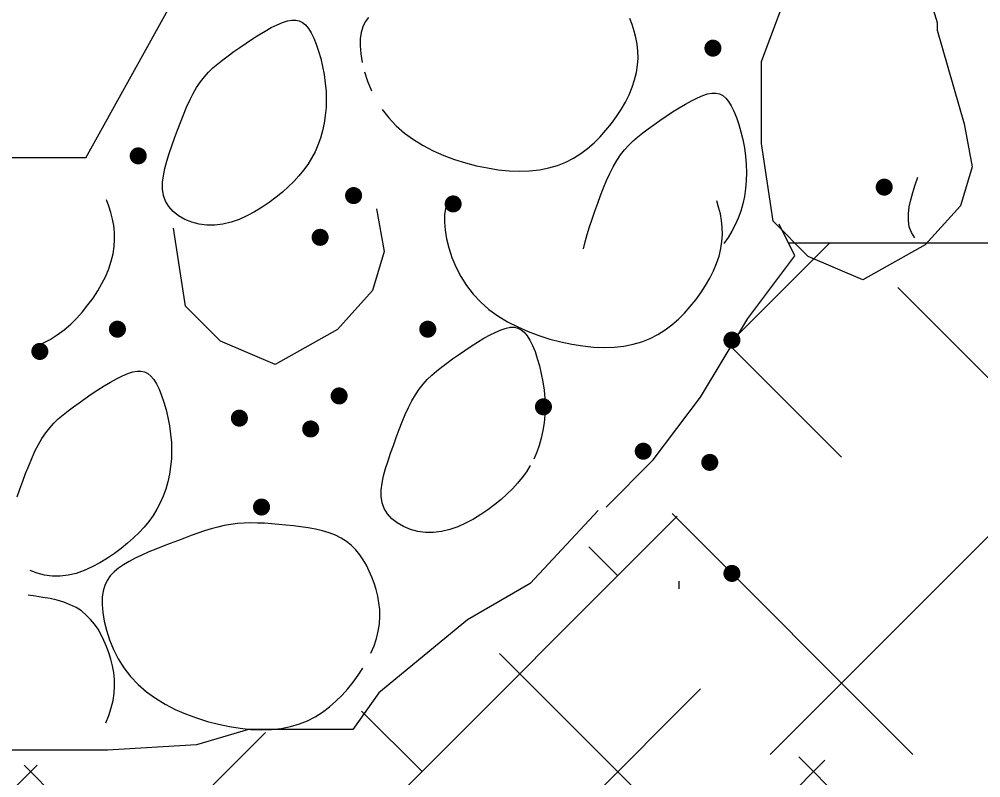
# Model space of a CAD drawing. Extents: x -6361 to -6309, y 575 to 701.
# Drawn here: x -6332.582 to -6331.453, y 652.994 to 653.884 of the extents above; entities that cross this region are included whole.
import ezdxf

# ---------------------------------------------------------------- set-up
doc = ezdxf.new("R2010")
doc.units = 0
doc.header["$MEASUREMENT"] = 0
doc.layers.get('0').update_dxf_attribs({"linetype": 'CONTINUOUS'})
doc.layers.get('DEFPOINTS').update_dxf_attribs({"linetype": 'CONTINUOUS'})
doc.layers.add('04', color=1, linetype='CONTINUOUS')
doc.layers.add('HACTH', color=8, linetype='CONTINUOUS')
doc.dimstyles.new('OH', dxfattribs={"dimtxt": 0.12, "dimasz": 0.1, "dimexe": 0.09, "dimexo": 0.06, "dimgap": 0.1, "dimtad": 0, "dimzin": 0, "dimdsep": 46, "dimtxsty": 'Standard', "dimblk1": 'DOTSMALL', "dimblk2": 'DOTSMALL', "dimsah": 1, "dimcen": 0.09, "dimse1": 1, "dimse2": 1, "dimclrd": 8, "dimclre": 8, "dimclrt": 4, "dimadec": 0, "dimazin": 0, "dimtfac": 1, "dimtix": 1, "dimtofl": 0, "dimtmove": 2, "dimatfit": 3, "dimldrblk": 'DOTSMALL', "dimfxl": 1, "dimtolj": 1, "dimtzin": 0, "dimarcsym": 0})

# ---------------------------------------------------------------- blocks, each defined once
blk = doc.blocks.new('_DOTSMALL')
at = {"color": 0, "linetype": 'ByBlock', "const_width": 0.5}
blk.add_lwpolyline([(-0.0625, 0, 1), (0.0625, 0, 1)], format="xyb", close=True, dxfattribs=at)
blk = doc.blocks.new('*D27')
at = {"layer": 'DEFPOINTS', "color": 0, "transparency": 16777216}
for p in [(-6332.0034, 654.3015), (-6333.5034, 653.4015), (-6332.0034, 651.9294)]:
    blk.add_point(p, dxfattribs=at)
at = {"layer": 'HACTH', "color": 8, "lineweight": -2, "transparency": 16777216}
for p, q in [((-6333.5034, 651.9294), (-6332.4293, 651.9294)), ((-6332.0034, 651.9294), (-6332.0493, 651.9294))]:
    blk.add_line(p, q, dxfattribs=at)
at = {"layer": 'HACTH', "color": 8, "lineweight": -2, "transparency": 16777216, "xscale": 0.1, "yscale": 0.1, "zscale": 0.1, "rotation": 180}
blk.add_blockref('_DOTSMALL', (-6333.5034, 651.9294), dxfattribs=at)
at = {"layer": 'HACTH', "color": 8, "lineweight": -2, "transparency": 16777216, "xscale": 0.1, "yscale": 0.1, "zscale": 0.1}
blk.add_blockref('_DOTSMALL', (-6332.0034, 651.9294), dxfattribs=at)
at = {"layer": 'HACTH', "color": 4, "lineweight": 13, "transparency": 16777216, "insert": (-6332.2393, 651.9294), "char_height": 0.12, "attachment_point": 5}
blk.add_mtext('\\A1;10', dxfattribs=at)
blk = doc.blocks.new('*D28')
at = {"layer": 'DEFPOINTS', "color": 0, "transparency": 16777216}
for p in [(-6333.5034, 653.4015), (-6332.5034, 653.4015), (-6332.5034, 651.9722)]:
    blk.add_point(p, dxfattribs=at)
at = {"layer": 'HACTH', "color": 8, "lineweight": -2, "transparency": 16777216}
for p, q in [((-6333.5034, 651.9722), (-6333.2134, 651.9722)), ((-6332.5034, 651.9722), (-6332.7934, 651.9722))]:
    blk.add_line(p, q, dxfattribs=at)
at = {"layer": 'HACTH', "color": 8, "lineweight": -2, "transparency": 16777216, "xscale": 0.1, "yscale": 0.1, "zscale": 0.1, "rotation": 180}
blk.add_blockref('_DOTSMALL', (-6333.5034, 651.9722), dxfattribs=at)
at = {"layer": 'HACTH', "color": 8, "lineweight": -2, "transparency": 16777216, "xscale": 0.1, "yscale": 0.1, "zscale": 0.1}
blk.add_blockref('_DOTSMALL', (-6332.5034, 651.9722), dxfattribs=at)
at = {"layer": 'HACTH', "color": 4, "lineweight": 13, "transparency": 16777216, "insert": (-6333.0034, 651.9722), "char_height": 0.12, "attachment_point": 5}
blk.add_mtext('\\A1;20', dxfattribs=at)

msp = doc.modelspace()

# ---------------------------------------------------------------- hatches: boundary and pattern name
at = {"layer": 'HACTH', "lineweight": 13}
h = msp.add_hatch(dxfattribs=at)
h.set_pattern_fill('ANSI38', color=256, scale=1.3, style=0)
h.set_pattern_definition([(45, (-6568.46813, 648.74985), (-0.11490485, 0.11490485), []), (135, (-6568.46813, 648.74985), (-0.34471456, 0.11490485), [0.40625, -0.24375])])
h.paths.add_polyline_path([(-6331.4038, 652.9861), (-6331.7269, 652.6636), (-6331.9808, 652.5254), (-6332.0961, 652.5023), (-6332.3269, 652.4793), (-6332.6269, 652.4332), (-6332.7885, 652.4332), (-6333.0654, 652.3871), (-6338.4196, 652.3871), (-6338.4196, 653.0091), (-6333.0423, 653.0091), (-6332.4654, 653.0091), (-6332.05, 653.1013), (-6331.9346, 653.2395), (-6331.8192, 653.3777), (-6331.773, 653.0321)])

# ---------------------------------------------------------------- linework, layer by layer
at = {"layer": '04', "lineweight": 13}
for p, q in [((-6332.5034, 653.7217), (-6332.0034, 654.6217)), ((-6332.5034, 653.7217), (-6333.5034, 653.7217)), ((-6331.7488, 653.5032), (-6331.6303, 653.6217)), ((-6331.0717, 653.6217), (-6331.6782, 653.6217)), ((-6331.7263, 653.5332), (-6331.6708, 653.6069)), ((-6331.7817, 653.4409), (-6331.7263, 653.5332)), ((-6331.8371, 653.3672), (-6331.7817, 653.4409)), ((-6331.8926, 653.3118), (-6331.8371, 653.3672)), ((-6331.902, 653.3079), (-6331.9817, 653.2223)), ((-6331.9817, 653.2223), (-6332.0552, 653.1795)), ((-6332.0552, 653.1795), (-6332.1593, 653.0939)), ((-6332.1593, 653.0939), (-6332.1899, 653.0511)), ((-6332.3124, 653.0511), (-6332.3736, 653.0328)), ((-6332.1899, 653.0511), (-6332.3124, 653.0511)), ((-6332.3736, 653.0328), (-6332.4778, 653.0267)), ((-6332.5635, 653.0267), (-6332.6309, 653.0267)), ((-6332.4778, 653.0267), (-6332.5635, 653.0267))]:
    msp.add_line(p, q, dxfattribs=at)
at = {"layer": 'HACTH', "lineweight": 13}
for p, q in [((-6331.5178, 653.9265), (-6331.504, 653.8807)), ((-6331.7102, 653.835), (-6331.6827, 653.9082)), ((-6332.1717, 653.8866), (-6332.1753, 653.8814)), ((-6332.2856, 653.8746), (-6332.2788, 653.878)), ((-6332.2788, 653.878), (-6332.2725, 653.8807)), ((-6332.2725, 653.8807), (-6332.2668, 653.8825)), ((-6332.2668, 653.8825), (-6332.2617, 653.8835)), ((-6332.2617, 653.8835), (-6332.257, 653.8835)), ((-6332.257, 653.8835), (-6332.2528, 653.8826)), ((-6332.2528, 653.8826), (-6332.249, 653.8807)), ((-6332.249, 653.8807), (-6332.2454, 653.8777)), ((-6332.2454, 653.8777), (-6332.2421, 653.8736)), ((-6332.1781, 653.8756), (-6332.1801, 653.869)), ((-6332.1753, 653.8814), (-6332.1781, 653.8756)), ((-6331.8618, 653.8781), (-6331.8645, 653.8853)), ((-6331.8594, 653.8706), (-6331.8618, 653.8781)), ((-6331.504, 653.8807), (-6331.504, 653.8716)), ((-6332.3078, 653.8613), (-6332.3003, 653.8661)), ((-6332.3003, 653.8661), (-6332.2928, 653.8706)), ((-6332.2928, 653.8706), (-6332.2856, 653.8746)), ((-6332.2421, 653.8736), (-6332.2389, 653.8685)), ((-6332.2389, 653.8685), (-6332.2358, 653.8622)), ((-6332.1801, 653.869), (-6332.1811, 653.8616)), ((-6331.8575, 653.8629), (-6331.8594, 653.8706)), ((-6331.504, 653.8716), (-6331.472, 653.7617)), ((-6332.3227, 653.8513), (-6332.3153, 653.8563)), ((-6332.3153, 653.8563), (-6332.3078, 653.8613)), ((-6332.2358, 653.8622), (-6332.2328, 653.855)), ((-6332.2328, 653.855), (-6332.2301, 653.8469)), ((-6332.1811, 653.8616), (-6332.1813, 653.8533)), ((-6332.1813, 653.8533), (-6332.1805, 653.8439)), ((-6331.8561, 653.8551), (-6331.8575, 653.8629)), ((-6331.8553, 653.8471), (-6331.8561, 653.8551)), ((-6332.3427, 653.8369), (-6332.3364, 653.8416)), ((-6332.3364, 653.8416), (-6332.3297, 653.8464)), ((-6332.3297, 653.8464), (-6332.3227, 653.8513)), ((-6332.2301, 653.8469), (-6332.2275, 653.8382)), ((-6332.1805, 653.8439), (-6332.1788, 653.8337)), ((-6331.855, 653.8389), (-6331.8553, 653.8471)), ((-6332.3541, 653.8274), (-6332.3485, 653.8322)), ((-6332.3485, 653.8322), (-6332.3427, 653.8369)), ((-6332.2275, 653.8382), (-6332.2254, 653.8289)), ((-6331.8569, 653.822), (-6331.8556, 653.8305)), ((-6331.8556, 653.8305), (-6331.855, 653.8389)), ((-6331.7102, 653.7388), (-6331.7102, 653.835)), ((-6332.3642, 653.8169), (-6332.3593, 653.8223)), ((-6332.3593, 653.8223), (-6332.3541, 653.8274)), ((-6332.2254, 653.8289), (-6332.2236, 653.8194)), ((-6332.2236, 653.8194), (-6332.2222, 653.8096)), ((-6332.1762, 653.8229), (-6332.1725, 653.8118)), ((-6331.859, 653.8134), (-6331.8569, 653.822)), ((-6332.3733, 653.8044), (-6332.3689, 653.8109)), ((-6332.3689, 653.8109), (-6332.3642, 653.8169)), ((-6332.2222, 653.8096), (-6332.2213, 653.7998)), ((-6332.1725, 653.8118), (-6332.1679, 653.8006)), ((-6331.8619, 653.8046), (-6331.859, 653.8134)), ((-6332.3814, 653.7894), (-6332.3774, 653.7972)), ((-6332.3774, 653.7972), (-6332.3733, 653.8044)), ((-6332.2213, 653.7998), (-6332.2211, 653.7902)), ((-6331.8699, 653.7872), (-6331.8656, 653.7959)), ((-6331.8656, 653.7959), (-6331.8619, 653.8046)), ((-6331.7791, 653.7949), (-6331.7734, 653.7968)), ((-6331.7734, 653.7968), (-6331.7683, 653.7977)), ((-6331.7683, 653.7977), (-6331.7637, 653.7978)), ((-6331.7637, 653.7978), (-6331.7595, 653.7968)), ((-6331.7595, 653.7968), (-6331.7556, 653.7949)), ((-6332.3853, 653.7811), (-6332.3814, 653.7894)), ((-6332.2211, 653.7902), (-6332.2213, 653.7807)), ((-6331.8749, 653.7786), (-6331.8699, 653.7872)), ((-6331.8069, 653.7803), (-6331.7994, 653.7848)), ((-6331.7994, 653.7848), (-6331.7922, 653.7888)), ((-6331.7922, 653.7888), (-6331.7854, 653.7922)), ((-6331.7854, 653.7922), (-6331.7791, 653.7949)), ((-6331.7556, 653.7949), (-6331.7521, 653.7919)), ((-6331.7521, 653.7919), (-6331.7487, 653.7879)), ((-6331.7487, 653.7879), (-6331.7455, 653.7827)), ((-6332.3889, 653.7724), (-6332.3853, 653.7811)), ((-6332.2213, 653.7807), (-6332.2222, 653.7714)), ((-6332.1555, 653.7787), (-6332.1477, 653.7686)), ((-6331.8804, 653.7702), (-6331.8749, 653.7786)), ((-6331.8219, 653.7706), (-6331.8144, 653.7756)), ((-6331.8144, 653.7756), (-6331.8069, 653.7803)), ((-6331.7455, 653.7827), (-6331.7424, 653.7765)), ((-6331.7424, 653.7765), (-6331.7395, 653.7692)), ((-6332.3958, 653.7542), (-6332.3924, 653.7634)), ((-6332.3924, 653.7634), (-6332.3889, 653.7724)), ((-6332.2235, 653.7624), (-6332.2255, 653.7535)), ((-6332.2222, 653.7714), (-6332.2235, 653.7624)), ((-6332.1477, 653.7686), (-6332.1389, 653.7593)), ((-6331.8927, 653.7541), (-6331.8863, 653.762)), ((-6331.8863, 653.762), (-6331.8804, 653.7702)), ((-6331.8364, 653.7606), (-6331.8293, 653.7656)), ((-6331.8293, 653.7656), (-6331.8219, 653.7706)), ((-6331.7395, 653.7692), (-6331.7367, 653.7611)), ((-6332.3991, 653.745), (-6332.3958, 653.7542)), ((-6332.2255, 653.7535), (-6332.2279, 653.745)), ((-6332.1389, 653.7593), (-6332.1291, 653.7508)), ((-6332.1291, 653.7508), (-6332.1185, 653.7432)), ((-6331.8995, 653.7466), (-6331.8927, 653.7541)), ((-6331.8552, 653.7465), (-6331.8493, 653.7512)), ((-6331.8493, 653.7512), (-6331.843, 653.7558)), ((-6331.843, 653.7558), (-6331.8364, 653.7606)), ((-6331.7367, 653.7611), (-6331.7342, 653.7524)), ((-6331.7342, 653.7524), (-6331.732, 653.7432)), ((-6331.472, 653.7617), (-6331.4628, 653.7114)), ((-6332.4023, 653.7357), (-6332.3991, 653.745)), ((-6332.2279, 653.745), (-6332.2309, 653.7368)), ((-6332.1185, 653.7432), (-6332.1073, 653.7363)), ((-6331.9143, 653.7329), (-6331.9067, 653.7395)), ((-6331.9067, 653.7395), (-6331.8995, 653.7466)), ((-6331.8659, 653.7366), (-6331.8607, 653.7416)), ((-6331.8607, 653.7416), (-6331.8552, 653.7465)), ((-6331.732, 653.7432), (-6331.7302, 653.7336)), ((-6332.4054, 653.7267), (-6332.4023, 653.7357)), ((-6332.2343, 653.7289), (-6332.2383, 653.7213)), ((-6332.2309, 653.7368), (-6332.2343, 653.7289)), ((-6332.1073, 653.7363), (-6332.0954, 653.7301)), ((-6332.0954, 653.7301), (-6332.0831, 653.7247)), ((-6331.9223, 653.7268), (-6331.9143, 653.7329)), ((-6331.8755, 653.7252), (-6331.8708, 653.7311)), ((-6331.8708, 653.7311), (-6331.8659, 653.7366)), ((-6331.7302, 653.7336), (-6331.7288, 653.7238)), ((-6331.6964, 653.6473), (-6331.7102, 653.7388)), ((-6332.4106, 653.7091), (-6332.4082, 653.7178)), ((-6332.4082, 653.7178), (-6332.4054, 653.7267)), ((-6332.2383, 653.7213), (-6332.2428, 653.7141)), ((-6332.0831, 653.7247), (-6332.0705, 653.72)), ((-6332.0705, 653.72), (-6332.0576, 653.716)), ((-6331.9496, 653.7129), (-6331.94, 653.7168)), ((-6331.94, 653.7168), (-6331.9309, 653.7215)), ((-6331.9309, 653.7215), (-6331.9223, 653.7268)), ((-6331.8841, 653.7114), (-6331.8799, 653.7186)), ((-6331.8799, 653.7186), (-6331.8755, 653.7252)), ((-6331.7288, 653.7238), (-6331.728, 653.7141)), ((-6332.4124, 653.7007), (-6332.4106, 653.7091)), ((-6332.2477, 653.7072), (-6332.2532, 653.7005)), ((-6332.2428, 653.7141), (-6332.2477, 653.7072)), ((-6332.0576, 653.716), (-6332.0447, 653.7126)), ((-6332.0447, 653.7126), (-6332.0318, 653.7099)), ((-6332.0318, 653.7099), (-6332.0191, 653.7079)), ((-6332.0191, 653.7079), (-6332.0065, 653.7066)), ((-6332.0065, 653.7066), (-6331.9942, 653.7062)), ((-6331.9942, 653.7062), (-6331.9823, 653.7065)), ((-6331.9823, 653.7065), (-6331.9708, 653.7078)), ((-6331.9708, 653.7078), (-6331.9599, 653.7099)), ((-6331.9599, 653.7099), (-6331.9496, 653.7129)), ((-6331.8881, 653.7036), (-6331.8841, 653.7114)), ((-6331.728, 653.7141), (-6331.7277, 653.7044)), ((-6331.4628, 653.7114), (-6331.4766, 653.6656)), ((-6332.4134, 653.6927), (-6332.4124, 653.7007)), ((-6332.2532, 653.7005), (-6332.2592, 653.694)), ((-6331.8955, 653.6866), (-6331.8919, 653.6953)), ((-6331.8919, 653.6953), (-6331.8881, 653.7036)), ((-6331.728, 653.6949), (-6331.7288, 653.6857)), ((-6331.7277, 653.7044), (-6331.728, 653.6949)), ((-6331.5295, 653.69), (-6331.5265, 653.6991)), ((-6332.4134, 653.685), (-6332.4134, 653.6927)), ((-6332.4123, 653.6777), (-6332.4134, 653.685)), ((-6332.2657, 653.6877), (-6332.2726, 653.6815)), ((-6332.2592, 653.694), (-6332.2657, 653.6877)), ((-6331.899, 653.6776), (-6331.8955, 653.6866)), ((-6331.7288, 653.6857), (-6331.7302, 653.6766)), ((-6331.5324, 653.6811), (-6331.5295, 653.69)), ((-6332.4763, 653.6652), (-6332.479, 653.6724)), ((-6332.4099, 653.6709), (-6332.4123, 653.6777)), ((-6332.2801, 653.6755), (-6332.2881, 653.6695)), ((-6332.2726, 653.6815), (-6332.2801, 653.6755)), ((-6332.0762, 653.6746), (-6332.079, 653.6687)), ((-6331.9024, 653.6684), (-6331.899, 653.6776)), ((-6331.7302, 653.6766), (-6331.7321, 653.6678)), ((-6331.5366, 653.6641), (-6331.5348, 653.6724)), ((-6331.5348, 653.6724), (-6331.5324, 653.6811)), ((-6332.474, 653.6577), (-6332.4763, 653.6652)), ((-6332.406, 653.6646), (-6332.4099, 653.6709)), ((-6332.4008, 653.6589), (-6332.406, 653.6646)), ((-6332.2965, 653.6638), (-6332.3052, 653.6585)), ((-6332.2881, 653.6695), (-6332.2965, 653.6638)), ((-6332.1621, 653.6621), (-6332.153, 653.6118)), ((-6332.081, 653.6622), (-6332.0821, 653.6548)), ((-6332.079, 653.6687), (-6332.081, 653.6622)), ((-6331.9057, 653.6592), (-6331.9024, 653.6684)), ((-6331.7604, 653.6638), (-6331.7627, 653.6712)), ((-6331.7584, 653.6561), (-6331.7604, 653.6638)), ((-6331.7321, 653.6678), (-6331.7345, 653.6593)), ((-6331.5376, 653.656), (-6331.5366, 653.6641)), ((-6331.4766, 653.6656), (-6331.5178, 653.6198)), ((-6332.4721, 653.65), (-6332.474, 653.6577)), ((-6332.4706, 653.6422), (-6332.4721, 653.65)), ((-6332.3945, 653.6539), (-6332.4008, 653.6589)), ((-6332.3872, 653.6496), (-6332.3945, 653.6539)), ((-6332.3791, 653.6463), (-6332.3872, 653.6496)), ((-6332.3235, 653.6495), (-6332.3329, 653.6462)), ((-6332.3143, 653.6536), (-6332.3235, 653.6495)), ((-6332.3052, 653.6585), (-6332.3143, 653.6536)), ((-6332.0821, 653.6548), (-6332.0822, 653.6464)), ((-6331.912, 653.6409), (-6331.9089, 653.65)), ((-6331.9089, 653.65), (-6331.9057, 653.6592)), ((-6331.757, 653.6482), (-6331.7584, 653.6561)), ((-6331.7375, 653.651), (-6331.7409, 653.6431)), ((-6331.7345, 653.6593), (-6331.7375, 653.651)), ((-6331.5376, 653.6483), (-6331.5376, 653.656)), ((-6332.4698, 653.6342), (-6332.4706, 653.6422)), ((-6332.3865, 653.5477), (-6332.4003, 653.6393)), ((-6332.3704, 653.644), (-6332.3791, 653.6463)), ((-6332.3613, 653.6427), (-6332.3704, 653.644)), ((-6332.3519, 653.6427), (-6332.3613, 653.6427)), ((-6332.3424, 653.6439), (-6332.3519, 653.6427)), ((-6332.3329, 653.6462), (-6332.3424, 653.6439)), ((-6332.0822, 653.6464), (-6332.0815, 653.6371)), ((-6331.9148, 653.632), (-6331.912, 653.6409)), ((-6331.7562, 653.6402), (-6331.757, 653.6482)), ((-6331.756, 653.632), (-6331.7562, 653.6402)), ((-6331.7409, 653.6431), (-6331.7449, 653.6356)), ((-6331.6552, 653.6061), (-6331.6964, 653.6473)), ((-6331.6708, 653.6069), (-6331.6893, 653.6438)), ((-6331.5365, 653.641), (-6331.5376, 653.6483)), ((-6331.5341, 653.6342), (-6331.5365, 653.641)), ((-6332.4696, 653.626), (-6332.4698, 653.6342)), ((-6332.0815, 653.6371), (-6332.0798, 653.6269)), ((-6332.0798, 653.6269), (-6332.0771, 653.6161)), ((-6331.9172, 653.6234), (-6331.9148, 653.632)), ((-6331.7565, 653.6237), (-6331.756, 653.632)), ((-6331.7494, 653.6283), (-6331.7544, 653.6214)), ((-6331.7449, 653.6356), (-6331.7494, 653.6283)), ((-6331.5302, 653.6279), (-6331.5341, 653.6342)), ((-6332.4714, 653.6091), (-6332.4701, 653.6176)), ((-6332.4701, 653.6176), (-6332.4696, 653.626)), ((-6332.0771, 653.6161), (-6332.0735, 653.605)), ((-6331.919, 653.615), (-6331.9172, 653.6234)), ((-6331.7599, 653.6065), (-6331.7578, 653.6152)), ((-6331.7578, 653.6152), (-6331.7565, 653.6237)), ((-6331.7, 653.0217), (-6331.1, 653.6217)), ((-6331.5178, 653.6198), (-6331.5911, 653.5786)), ((-6332.4735, 653.6005), (-6332.4714, 653.6091)), ((-6332.153, 653.6118), (-6332.1667, 653.566)), ((-6332.0735, 653.605), (-6332.0688, 653.5937)), ((-6331.7629, 653.5978), (-6331.7599, 653.6065)), ((-6331.5911, 653.5786), (-6331.6552, 653.6061)), ((-6332.4765, 653.5917), (-6332.4735, 653.6005)), ((-6332.0688, 653.5937), (-6332.0631, 653.5826)), ((-6331.7665, 653.5891), (-6331.7629, 653.5978)), ((-6332.4845, 653.5743), (-6332.4801, 653.583)), ((-6332.4801, 653.583), (-6332.4765, 653.5917)), ((-6332.0631, 653.5826), (-6332.0564, 653.5719)), ((-6331.7709, 653.5804), (-6331.7665, 653.5891)), ((-6332.4894, 653.5657), (-6332.4845, 653.5743)), ((-6332.0564, 653.5719), (-6332.0486, 653.5618)), ((-6331.7813, 653.5633), (-6331.7758, 653.5718)), ((-6331.7758, 653.5718), (-6331.7709, 653.5804)), ((-6332.4949, 653.5573), (-6332.4894, 653.5657)), ((-6332.1667, 653.566), (-6332.2079, 653.5202)), ((-6332.0486, 653.5618), (-6332.0398, 653.5525)), ((-6331.7873, 653.5552), (-6331.7813, 653.5633)), ((-6331.2184, 653.2381), (-6331.5499, 653.5695)), ((-6332.5073, 653.5412), (-6332.5009, 653.5491)), ((-6332.5009, 653.5491), (-6332.4949, 653.5573)), ((-6332.3453, 653.5065), (-6332.3865, 653.5477)), ((-6332.0398, 653.5525), (-6332.0301, 653.544)), ((-6331.8004, 653.5397), (-6331.7937, 653.5473)), ((-6331.7937, 653.5473), (-6331.7873, 653.5552)), ((-6332.5141, 653.5337), (-6332.5073, 653.5412)), ((-6332.0301, 653.544), (-6332.0195, 653.5363)), ((-6332.0195, 653.5363), (-6332.0082, 653.5294)), ((-6331.8076, 653.5326), (-6331.8004, 653.5397)), ((-6332.5288, 653.52), (-6332.5212, 653.5266)), ((-6332.5212, 653.5266), (-6332.5141, 653.5337)), ((-6332.0082, 653.5294), (-6331.9963, 653.5233)), ((-6331.8233, 653.52), (-6331.8152, 653.526)), ((-6331.8152, 653.526), (-6331.8076, 653.5326)), ((-6332.5454, 653.5086), (-6332.5369, 653.5139)), ((-6332.5369, 653.5139), (-6332.5288, 653.52)), ((-6332.2079, 653.5202), (-6332.2812, 653.4791)), ((-6332.036, 653.51), (-6332.0288, 653.514)), ((-6332.0288, 653.514), (-6332.022, 653.5174)), ((-6332.022, 653.5174), (-6332.0157, 653.5201)), ((-6332.0157, 653.5201), (-6332.01, 653.522)), ((-6332.01, 653.522), (-6332.0049, 653.5229)), ((-6332.0049, 653.5229), (-6332.0002, 653.5229)), ((-6332.0002, 653.5229), (-6331.996, 653.522)), ((-6331.9963, 653.5233), (-6331.984, 653.5179)), ((-6331.996, 653.522), (-6331.9922, 653.5201)), ((-6331.9922, 653.5201), (-6331.9886, 653.5171)), ((-6331.9886, 653.5171), (-6331.9853, 653.5131)), ((-6331.984, 653.5179), (-6331.9714, 653.5132)), ((-6331.8409, 653.5099), (-6331.8318, 653.5146)), ((-6331.8318, 653.5146), (-6331.8233, 653.52)), ((-6332.5642, 653.5), (-6332.5545, 653.5039)), ((-6332.5545, 653.5039), (-6332.5454, 653.5086)), ((-6332.2812, 653.4791), (-6332.3453, 653.5065)), ((-6332.051, 653.5007), (-6332.0435, 653.5055)), ((-6332.0435, 653.5055), (-6332.036, 653.51)), ((-6331.9853, 653.5131), (-6331.9821, 653.5079)), ((-6331.9821, 653.5079), (-6331.979, 653.5016)), ((-6331.9714, 653.5132), (-6331.9586, 653.5091)), ((-6331.9586, 653.5091), (-6331.9457, 653.5057)), ((-6331.9457, 653.5057), (-6331.9328, 653.503)), ((-6331.9328, 653.503), (-6331.92, 653.501)), ((-6331.8717, 653.5009), (-6331.8608, 653.503)), ((-6331.8608, 653.503), (-6331.8506, 653.506)), ((-6331.8506, 653.506), (-6331.8409, 653.5099)), ((-6331.6162, 653.3706), (-6331.7488, 653.5032)), ((-6332.0659, 653.4907), (-6332.0585, 653.4958)), ((-6332.0585, 653.4958), (-6332.051, 653.5007)), ((-6331.979, 653.5016), (-6331.976, 653.4944)), ((-6331.976, 653.4944), (-6331.9733, 653.4863)), ((-6331.92, 653.501), (-6331.9074, 653.4998)), ((-6331.9074, 653.4998), (-6331.8951, 653.4993)), ((-6331.8951, 653.4993), (-6331.8832, 653.4997)), ((-6331.8832, 653.4997), (-6331.8717, 653.5009)), ((-6332.0859, 653.4763), (-6332.0796, 653.481)), ((-6332.0796, 653.481), (-6332.0729, 653.4858)), ((-6332.0729, 653.4858), (-6332.0659, 653.4907)), ((-6331.9733, 653.4863), (-6331.9707, 653.4776)), ((-6332.4604, 653.466), (-6332.4541, 653.4687)), ((-6332.4541, 653.4687), (-6332.4484, 653.4706)), ((-6332.4484, 653.4706), (-6332.4433, 653.4716)), ((-6332.4433, 653.4716), (-6332.4387, 653.4716)), ((-6332.4387, 653.4716), (-6332.4345, 653.4706)), ((-6332.4345, 653.4706), (-6332.4306, 653.4687)), ((-6332.4306, 653.4687), (-6332.4271, 653.4657)), ((-6332.0973, 653.4668), (-6332.0917, 653.4716)), ((-6332.0917, 653.4716), (-6332.0859, 653.4763)), ((-6331.9707, 653.4776), (-6331.9686, 653.4683)), ((-6331.9686, 653.4683), (-6331.9667, 653.4588)), ((-6332.4819, 653.4542), (-6332.4745, 653.4586)), ((-6332.4745, 653.4586), (-6332.4673, 653.4626)), ((-6332.4673, 653.4626), (-6332.4604, 653.466)), ((-6332.4271, 653.4657), (-6332.4237, 653.4617)), ((-6332.4237, 653.4617), (-6332.4205, 653.4565)), ((-6332.1074, 653.4563), (-6332.1025, 653.4617)), ((-6332.1025, 653.4617), (-6332.0973, 653.4668)), ((-6331.9667, 653.4588), (-6331.9654, 653.449)), ((-6332.497, 653.4444), (-6332.4894, 653.4494)), ((-6332.4894, 653.4494), (-6332.4819, 653.4542)), ((-6332.4205, 653.4565), (-6332.4174, 653.4503)), ((-6332.4174, 653.4503), (-6332.4145, 653.443)), ((-6332.1165, 653.4438), (-6332.112, 653.4503)), ((-6332.112, 653.4503), (-6332.1074, 653.4563)), ((-6331.9654, 653.449), (-6331.9645, 653.4392)), ((-6332.518, 653.4296), (-6332.5114, 653.4344)), ((-6332.5114, 653.4344), (-6332.5043, 653.4394)), ((-6332.5043, 653.4394), (-6332.497, 653.4444)), ((-6332.4145, 653.443), (-6332.4117, 653.4349)), ((-6332.4117, 653.4349), (-6332.4092, 653.4262)), ((-6332.1246, 653.4288), (-6332.1206, 653.4366)), ((-6332.1206, 653.4366), (-6332.1165, 653.4438)), ((-6331.9645, 653.4392), (-6331.9643, 653.4296)), ((-6332.5302, 653.4203), (-6332.5243, 653.425)), ((-6332.5243, 653.425), (-6332.518, 653.4296)), ((-6332.4092, 653.4262), (-6332.407, 653.417)), ((-6332.1285, 653.4205), (-6332.1246, 653.4288)), ((-6331.9643, 653.4296), (-6331.9645, 653.4201)), ((-6332.5409, 653.4104), (-6332.5357, 653.4154)), ((-6332.5357, 653.4154), (-6332.5302, 653.4203)), ((-6332.407, 653.417), (-6332.4052, 653.4074)), ((-6332.1356, 653.4028), (-6332.1321, 653.4118)), ((-6332.1321, 653.4118), (-6332.1285, 653.4205)), ((-6331.9645, 653.4201), (-6331.9654, 653.4108)), ((-6332.5505, 653.399), (-6332.5458, 653.4049)), ((-6332.5458, 653.4049), (-6332.5409, 653.4104)), ((-6332.4052, 653.4074), (-6332.4038, 653.3976)), ((-6332.139, 653.3936), (-6332.1356, 653.4028)), ((-6331.9667, 653.4018), (-6331.9686, 653.393)), ((-6331.9654, 653.4108), (-6331.9667, 653.4018)), ((-6332.5591, 653.3852), (-6332.5549, 653.3925)), ((-6332.5549, 653.3925), (-6332.5505, 653.399)), ((-6332.4038, 653.3976), (-6332.403, 653.3879)), ((-6332.1423, 653.3844), (-6332.139, 653.3936)), ((-6331.9686, 653.393), (-6331.9711, 653.3844)), ((-6332.5631, 653.3774), (-6332.5591, 653.3852)), ((-6332.403, 653.3879), (-6332.4027, 653.3782)), ((-6332.4027, 653.3782), (-6332.403, 653.3687)), ((-6332.1455, 653.3752), (-6332.1423, 653.3844)), ((-6331.9711, 653.3844), (-6331.974, 653.3762)), ((-6332.5705, 653.3604), (-6332.5669, 653.3691)), ((-6332.5669, 653.3691), (-6332.5631, 653.3774)), ((-6332.403, 653.3687), (-6332.4038, 653.3595)), ((-6332.1485, 653.3661), (-6332.1455, 653.3752)), ((-6331.974, 653.3762), (-6331.9775, 653.3683)), ((-6332.5741, 653.3514), (-6332.5705, 653.3604)), ((-6332.4038, 653.3595), (-6332.4052, 653.3504)), ((-6332.1538, 653.3485), (-6332.1514, 653.3572)), ((-6332.1514, 653.3572), (-6332.1485, 653.3661)), ((-6331.9815, 653.3607), (-6331.986, 653.3535)), ((-6332.5774, 653.3422), (-6332.5741, 653.3514)), ((-6332.4052, 653.3504), (-6332.4071, 653.3416)), ((-6332.1556, 653.3402), (-6332.1538, 653.3485)), ((-6331.9909, 653.3466), (-6331.9964, 653.3399)), ((-6331.986, 653.3535), (-6331.9909, 653.3466)), ((-6332.5839, 653.3238), (-6332.5807, 653.333)), ((-6332.5807, 653.333), (-6332.5774, 653.3422)), ((-6332.4095, 653.3331), (-6332.4125, 653.3248)), ((-6332.4071, 653.3416), (-6332.4095, 653.3331)), ((-6332.1566, 653.3321), (-6332.1556, 653.3402)), ((-6332.0024, 653.3334), (-6332.0089, 653.3271)), ((-6331.9964, 653.3399), (-6332.0024, 653.3334)), ((-6332.4125, 653.3248), (-6332.416, 653.3169)), ((-6332.1566, 653.3244), (-6332.1566, 653.3321)), ((-6332.1555, 653.3171), (-6332.1566, 653.3244)), ((-6332.0089, 653.3271), (-6332.0158, 653.3209)), ((-6332.416, 653.3169), (-6332.4199, 653.3094)), ((-6332.1531, 653.3103), (-6332.1555, 653.3171)), ((-6332.1492, 653.304), (-6332.1531, 653.3103)), ((-6332.0233, 653.3149), (-6332.0313, 653.3089)), ((-6332.0158, 653.3209), (-6332.0233, 653.3149)), ((-6332.4244, 653.3021), (-6332.4294, 653.2952)), ((-6332.4199, 653.3094), (-6332.4244, 653.3021)), ((-6332.144, 653.2983), (-6332.1492, 653.304)), ((-6332.0397, 653.3032), (-6332.0484, 653.2979)), ((-6332.0313, 653.3089), (-6332.0397, 653.3032)), ((-6331.5324, 653.0217), (-6331.8151, 653.3043)), ((-6332.4349, 653.2885), (-6332.4408, 653.282)), ((-6332.4294, 653.2952), (-6332.4349, 653.2885)), ((-6332.3486, 653.2885), (-6332.3563, 653.2864)), ((-6332.3409, 653.2902), (-6332.3486, 653.2885)), ((-6332.3332, 653.2916), (-6332.3409, 653.2902)), ((-6332.3255, 653.2925), (-6332.3332, 653.2916)), ((-6332.3176, 653.2931), (-6332.3255, 653.2925)), ((-6332.3097, 653.2933), (-6332.3176, 653.2931)), ((-6332.3017, 653.2932), (-6332.3097, 653.2933)), ((-6332.2935, 653.2929), (-6332.3017, 653.2932)), ((-6332.2853, 653.2924), (-6332.2935, 653.2929)), ((-6332.2769, 653.2917), (-6332.2853, 653.2924)), ((-6332.2684, 653.2908), (-6332.2769, 653.2917)), ((-6332.2597, 653.2899), (-6332.2684, 653.2908)), ((-6332.251, 653.2889), (-6332.2597, 653.2899)), ((-6332.2424, 653.2876), (-6332.251, 653.2889)), ((-6332.2339, 653.2861), (-6332.2424, 653.2876)), ((-6332.1377, 653.2933), (-6332.144, 653.2983)), ((-6332.1304, 653.289), (-6332.1377, 653.2933)), ((-6332.1223, 653.2857), (-6332.1304, 653.289)), ((-6332.0667, 653.2889), (-6332.0761, 653.2856)), ((-6332.0575, 653.2931), (-6332.0667, 653.2889)), ((-6332.0484, 653.2979), (-6332.0575, 653.2931)), ((-6332.4408, 653.282), (-6332.4473, 653.2757)), ((-6332.3796, 653.2786), (-6332.3876, 653.2756)), ((-6332.3717, 653.2814), (-6332.3796, 653.2786)), ((-6332.364, 653.2841), (-6332.3717, 653.2814)), ((-6332.3563, 653.2864), (-6332.364, 653.2841)), ((-6332.2257, 653.2842), (-6332.2339, 653.2861)), ((-6332.2178, 653.2818), (-6332.2257, 653.2842)), ((-6332.2104, 653.279), (-6332.2178, 653.2818)), ((-6332.2035, 653.2756), (-6332.2104, 653.279)), ((-6332.1136, 653.2834), (-6332.1223, 653.2857)), ((-6332.1045, 653.2821), (-6332.1136, 653.2834)), ((-6332.0951, 653.2821), (-6332.1045, 653.2821)), ((-6332.0856, 653.2833), (-6332.0951, 653.2821)), ((-6332.0761, 653.2856), (-6332.0856, 653.2833)), ((-6332.4543, 653.2696), (-6332.4618, 653.2635)), ((-6332.4473, 653.2757), (-6332.4543, 653.2696)), ((-6332.4127, 653.2661), (-6332.4212, 653.2627)), ((-6332.4042, 653.2693), (-6332.4127, 653.2661)), ((-6332.3958, 653.2725), (-6332.4042, 653.2693)), ((-6332.3876, 653.2756), (-6332.3958, 653.2725)), ((-6332.1972, 653.2715), (-6332.2035, 653.2756)), ((-6332.1915, 653.2669), (-6332.1972, 653.2715)), ((-6332.1864, 653.2618), (-6332.1915, 653.2669)), ((-6332.4697, 653.2576), (-6332.4781, 653.2519)), ((-6332.4618, 653.2635), (-6332.4697, 653.2576)), ((-6332.4376, 653.2557), (-6332.4453, 653.252)), ((-6332.4295, 653.2593), (-6332.4376, 653.2557)), ((-6332.4212, 653.2627), (-6332.4295, 653.2593)), ((-6332.1818, 653.2561), (-6332.1864, 653.2618)), ((-6332.1777, 653.2501), (-6332.1818, 653.2561)), ((-6332.4869, 653.2465), (-6332.4959, 653.2417)), ((-6332.4781, 653.2519), (-6332.4869, 653.2465)), ((-6332.4592, 653.2443), (-6332.4651, 653.2402)), ((-6332.4526, 653.2482), (-6332.4592, 653.2443)), ((-6332.4453, 653.252), (-6332.4526, 653.2482)), ((-6332.1739, 653.2436), (-6332.1777, 653.2501)), ((-6332.1706, 653.2368), (-6332.1739, 653.2436)), ((-6332.5607, 653.2344), (-6332.5688, 653.2377)), ((-6332.552, 653.232), (-6332.5607, 653.2344)), ((-6332.5429, 653.2308), (-6332.552, 653.232)), ((-6332.5241, 653.2319), (-6332.5335, 653.2307)), ((-6332.5146, 653.2342), (-6332.5241, 653.2319)), ((-6332.5052, 653.2376), (-6332.5146, 653.2342)), ((-6332.4959, 653.2417), (-6332.5052, 653.2376)), ((-6332.4703, 653.2359), (-6332.4748, 653.2311)), ((-6332.4651, 653.2402), (-6332.4703, 653.2359)), ((-6332.1676, 653.2298), (-6332.1706, 653.2368)), ((-6332.5335, 653.2307), (-6332.5429, 653.2308)), ((-6332.4812, 653.2201), (-6332.4831, 653.2135)), ((-6332.4784, 653.2259), (-6332.4812, 653.2201)), ((-6332.4748, 653.2311), (-6332.4784, 653.2259)), ((-6332.1649, 653.2226), (-6332.1676, 653.2298)), ((-6332.1625, 653.2151), (-6332.1649, 653.2226)), ((-6331.8071, 653.2252), (-6331.8071, 653.2161)), ((-6332.4831, 653.2135), (-6332.4842, 653.2061)), ((-6332.1606, 653.2074), (-6332.1625, 653.2151)), ((-6332.5625, 653.2073), (-6332.5712, 653.2084)), ((-6332.5538, 653.206), (-6332.5625, 653.2073)), ((-6332.5454, 653.2045), (-6332.5538, 653.206)), ((-6332.5371, 653.2026), (-6332.5454, 653.2045)), ((-6332.5292, 653.2002), (-6332.5371, 653.2026)), ((-6332.5218, 653.1974), (-6332.5292, 653.2002)), ((-6332.5149, 653.194), (-6332.5218, 653.1974)), ((-6332.4842, 653.2061), (-6332.4844, 653.1978)), ((-6332.4844, 653.1978), (-6332.4836, 653.1884)), ((-6332.1592, 653.1996), (-6332.1606, 653.2074)), ((-6332.1583, 653.1916), (-6332.1592, 653.1996)), ((-6332.5086, 653.19), (-6332.5149, 653.194)), ((-6332.503, 653.1853), (-6332.5086, 653.19)), ((-6332.4836, 653.1884), (-6332.4819, 653.1782)), ((-6332.1581, 653.1834), (-6332.1583, 653.1916)), ((-6332.4979, 653.1802), (-6332.503, 653.1853)), ((-6332.4933, 653.1745), (-6332.4979, 653.1802)), ((-6332.4819, 653.1782), (-6332.4793, 653.1674)), ((-6332.16, 653.1665), (-6332.1587, 653.175)), ((-6332.1587, 653.175), (-6332.1581, 653.1834)), ((-6332.4891, 653.1685), (-6332.4933, 653.1745)), ((-6332.4854, 653.162), (-6332.4891, 653.1685)), ((-6332.4793, 653.1674), (-6332.4756, 653.1563)), ((-6332.1621, 653.1578), (-6332.16, 653.1665)), ((-6332.4821, 653.1553), (-6332.4854, 653.162)), ((-6332.479, 653.1482), (-6332.4821, 653.1553)), ((-6332.4756, 653.1563), (-6332.471, 653.145)), ((-6332.165, 653.1491), (-6332.1621, 653.1578)), ((-6332.4763, 653.141), (-6332.479, 653.1482)), ((-6332.474, 653.1335), (-6332.4763, 653.141)), ((-6332.471, 653.145), (-6332.4653, 653.1339)), ((-6332.1687, 653.1404), (-6332.165, 653.1491)), ((-6332.4721, 653.1258), (-6332.474, 653.1335)), ((-6332.4653, 653.1339), (-6332.4586, 653.1232)), ((-6332.4706, 653.118), (-6332.4721, 653.1258)), ((-6332.4586, 653.1232), (-6332.4508, 653.1131)), ((-6332.1835, 653.1147), (-6332.178, 653.1231)), ((-6332.4698, 653.11), (-6332.4706, 653.118)), ((-6332.4696, 653.1018), (-6332.4698, 653.11)), ((-6332.4508, 653.1131), (-6332.442, 653.1038)), ((-6332.1894, 653.1065), (-6332.1835, 653.1147)), ((-6332.4701, 653.0934), (-6332.4696, 653.1018)), ((-6332.442, 653.1038), (-6332.4322, 653.0953)), ((-6332.2026, 653.0911), (-6332.1958, 653.0986)), ((-6332.1958, 653.0986), (-6332.1894, 653.1065)), ((-6332.4735, 653.0763), (-6332.4714, 653.0849)), ((-6332.4714, 653.0849), (-6332.4701, 653.0934)), ((-6332.4322, 653.0953), (-6332.4216, 653.0876)), ((-6332.4216, 653.0876), (-6332.4103, 653.0808)), ((-6332.2098, 653.084), (-6332.2026, 653.0911)), ((-6332.4765, 653.0675), (-6332.4735, 653.0763)), ((-6332.4103, 653.0808), (-6332.3985, 653.0746)), ((-6332.3985, 653.0746), (-6332.3862, 653.0692)), ((-6332.2254, 653.0713), (-6332.2174, 653.0774)), ((-6332.2174, 653.0774), (-6332.2098, 653.084)), ((-6332.4801, 653.0588), (-6332.4765, 653.0675)), ((-6332.3862, 653.0692), (-6332.3735, 653.0645)), ((-6332.3735, 653.0645), (-6332.3607, 653.0605)), ((-6332.2431, 653.0613), (-6332.234, 653.0659)), ((-6332.234, 653.0659), (-6332.2254, 653.0713)), ((-6332.3607, 653.0605), (-6332.3478, 653.0571)), ((-6332.3478, 653.0571), (-6332.3349, 653.0543)), ((-6332.3349, 653.0543), (-6332.3222, 653.0524)), ((-6332.3222, 653.0524), (-6332.3096, 653.0511)), ((-6332.3096, 653.0511), (-6332.2973, 653.0506)), ((-6332.2973, 653.0506), (-6332.2854, 653.051)), ((-6332.2854, 653.051), (-6332.2739, 653.0522)), ((-6332.2739, 653.0522), (-6332.263, 653.0543)), ((-6332.263, 653.0543), (-6332.2527, 653.0574)), ((-6332.2527, 653.0574), (-6332.2431, 653.0613))]:
    msp.add_line(p, q, dxfattribs=at)
at = {"layer": 'HACTH', "lineweight": 13, "const_width": 0.01}
for points in [[(-6331.7671, 653.8455, 1), (-6331.7671, 653.8555, 1)], [(-6332.4419, 653.7191, 1), (-6332.4419, 653.7291, 1)], [(-6331.566, 653.6824, 1), (-6331.566, 653.6924, 1)], [(-6332.189, 653.6725, 1), (-6332.189, 653.6825, 1)], [(-6332.0721, 653.6627, 1), (-6332.0721, 653.6727, 1)], [(-6332.2283, 653.6235, 1), (-6332.2283, 653.6335, 1)], [(-6332.4663, 653.5157, 1), (-6332.4663, 653.5257, 1)], [(-6332.1019, 653.5157, 1), (-6332.1019, 653.5257, 1)], [(-6331.7448, 653.5029, 1), (-6331.7448, 653.5129, 1)], [(-6332.5574, 653.4896, 1), (-6332.5574, 653.4996, 1)], [(-6332.206, 653.4374, 1), (-6332.206, 653.4474, 1)], [(-6331.9661, 653.4246, 1), (-6331.9661, 653.4346, 1)], [(-6332.3231, 653.4113, 1), (-6332.3231, 653.4213, 1)], [(-6332.2394, 653.3986, 1), (-6332.2394, 653.4086, 1)], [(-6331.8489, 653.3725, 1), (-6331.8489, 653.3825, 1)], [(-6331.7708, 653.3594, 1), (-6331.7708, 653.3694, 1)], [(-6332.2971, 653.307, 1), (-6332.2971, 653.317, 1)], [(-6331.7448, 653.2291, 1), (-6331.7448, 653.2391, 1)]]:
    msp.add_lwpolyline(points, format="xyb", close=True, dxfattribs=at)

# ---------------------------------------------------------------- dimensions: what is measured, and where the dimension line sits
at = {"layer": 'HACTH', "lineweight": 13}
for base, p2, text, picture, middle in [((-6332.0034, 651.9294), (-6332.0034, 654.3015), '10', '*D27', (-6332.2393, 651.9294)), ((-6332.5034, 651.9722), (-6332.5034, 653.4015), '20', '*D28', (-6333.0034, 651.9722))]:
    dim = msp.add_linear_dim(base=base, p1=(-6333.5034, 653.4015), p2=p2, text=text, dimstyle='OH', override={"dimscale": 1, "dimse1": 1, "dimse2": 1}, dxfattribs=at)
    dim.commit()
    dim.dimension.update_dxf_attribs({"geometry": picture, "text_midpoint": middle, "dimtype": 128})

doc.saveas('drawing.dxf')
